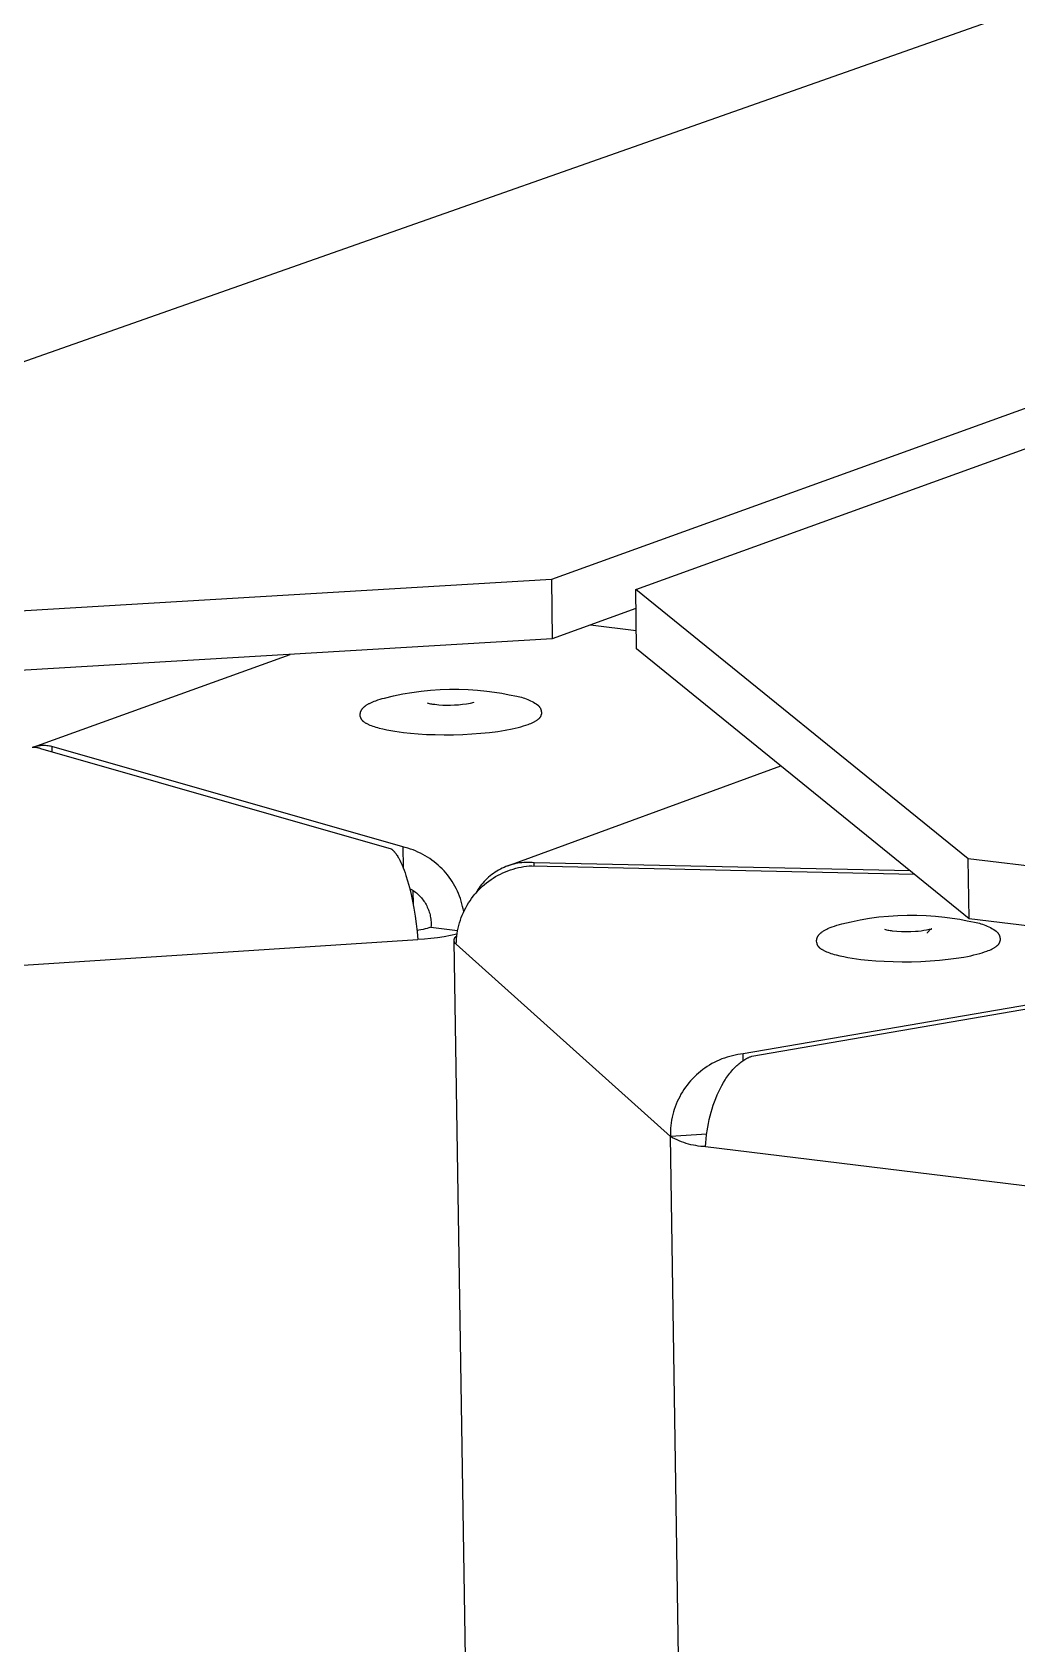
# Model space of a CAD drawing. Header units: millimetres. Extents: x 974 to 5700, y -47 to 3256.
# Drawn here: x 2269.3 to 2320.4, y 1245.8 to 1329.3 of the extents above; entities that cross this region are included whole.
import ezdxf

# ---------------------------------------------------------------- set-up
doc = ezdxf.new("R2010")
doc.units = ezdxf.units.MM
doc.header["$MEASUREMENT"] = 0
doc.layers.add('Domyslna', color=7, linetype='Continuous', true_color=0x000000)
doc.layers.add('Utwórz2D linie widoczne', color=7, linetype='Continuous', true_color=0x000000)

msp = doc.modelspace()

# ---------------------------------------------------------------- linework, layer by layer
at = {"layer": 'Domyslna'}
for p, q in [((2243.298, 1279.279), (2289.329, 1282.262)), ((2291.325, 1282.021), (2302.427, 1272.061)), ((2313.918, 520.809), (2302.427, 1272.061)), ((2304.251, 1271.533), (2606.339, 1234.642))]:
    msp.add_line(p, q, dxfattribs=at)
at = {"layer": 'Utwórz2D linie widoczne'}
for p, q in [((2263.483, 1310.313), (2414.081, 1363.367)), ((2466.237, 1362.235), (2296.254, 1300.926)), ((2300.624, 1300.408), (2470.401, 1361.786)), ((2296.254, 1300.926), (2230.125, 1296.98)), ((2296.254, 1300.926), (2296.302, 1297.854)), ((2317.864, 1286.457), (2300.624, 1300.408)), ((2300.672, 1297.335), (2300.624, 1300.408)), ((2300.64, 1299.424), (2296.302, 1297.854)), ((2296.302, 1297.854), (2230.187, 1293.896)), ((2298.28, 1298.57), (2300.657, 1298.288)), ((2269.393, 1292.243), (2282.708, 1297.04)), ((2317.909, 1283.338), (2300.672, 1297.335)), ((2286.657, 1294.405), (2286.684, 1294.423)), ((2286.684, 1294.423), (2286.711, 1294.44)), ((2286.711, 1294.44), (2286.739, 1294.457)), ((2286.739, 1294.457), (2286.769, 1294.474)), ((2286.769, 1294.474), (2286.799, 1294.49)), ((2286.799, 1294.49), (2286.83, 1294.506)), ((2286.83, 1294.506), (2286.862, 1294.522)), ((2286.862, 1294.522), (2286.928, 1294.553)), ((2286.928, 1294.553), (2286.999, 1294.584)), ((2286.999, 1294.584), (2287.073, 1294.613)), ((2287.073, 1294.613), (2287.15, 1294.642)), ((2287.15, 1294.642), (2287.262, 1294.681)), ((2287.262, 1294.681), (2287.374, 1294.716)), ((2287.374, 1294.716), (2287.487, 1294.75)), ((2287.487, 1294.75), (2287.601, 1294.78)), ((2287.601, 1294.78), (2288.074, 1294.895)), ((2288.074, 1294.895), (2288.551, 1294.993)), ((2288.551, 1294.993), (2289.03, 1295.075)), ((2289.03, 1295.075), (2289.513, 1295.141)), ((2289.513, 1295.141), (2289.997, 1295.191)), ((2289.813, 1294.533), (2289.869, 1294.517)), ((2289.869, 1294.517), (2289.925, 1294.502)), ((2289.925, 1294.502), (2289.982, 1294.489)), ((2289.982, 1294.489), (2290.039, 1294.478)), ((2289.997, 1295.191), (2290.483, 1295.224)), ((2290.039, 1294.478), (2290.096, 1294.468)), ((2290.096, 1294.468), (2290.154, 1294.461)), ((2290.154, 1294.461), (2290.212, 1294.455)), ((2290.212, 1294.455), (2290.416, 1294.434)), ((2290.416, 1294.434), (2290.622, 1294.42)), ((2290.483, 1295.224), (2290.969, 1295.24)), ((2290.622, 1294.42), (2290.827, 1294.413)), ((2290.969, 1295.24), (2291.456, 1295.24)), ((2291.033, 1294.413), (2291.238, 1294.421)), ((2291.238, 1294.421), (2291.443, 1294.435)), ((2291.443, 1294.435), (2291.648, 1294.457)), ((2291.456, 1295.24), (2291.943, 1295.224)), ((2291.648, 1294.457), (2291.851, 1294.486)), ((2291.851, 1294.486), (2292.054, 1294.522)), ((2291.943, 1295.224), (2292.428, 1295.191)), ((2292.054, 1294.522), (2292.255, 1294.565)), ((2292.428, 1295.191), (2292.913, 1295.142)), ((2292.913, 1295.142), (2293.301, 1295.09)), ((2293.301, 1295.09), (2293.689, 1295.027)), ((2293.689, 1295.027), (2294.074, 1294.955)), ((2294.074, 1294.955), (2294.457, 1294.871)), ((2294.457, 1294.871), (2294.541, 1294.857)), ((2294.541, 1294.857), (2294.623, 1294.839)), ((2294.623, 1294.839), (2294.705, 1294.819)), ((2294.705, 1294.819), (2294.787, 1294.797)), ((2294.787, 1294.797), (2294.867, 1294.771)), ((2294.867, 1294.771), (2294.947, 1294.743)), ((2294.947, 1294.743), (2295.026, 1294.712)), ((2295.026, 1294.712), (2295.103, 1294.679)), ((2295.103, 1294.679), (2295.18, 1294.643)), ((2295.18, 1294.643), (2295.255, 1294.604)), ((2295.255, 1294.604), (2295.329, 1294.563)), ((2295.329, 1294.563), (2295.401, 1294.52)), ((2295.401, 1294.52), (2295.472, 1294.474)), ((2295.472, 1294.474), (2295.541, 1294.426)), ((2295.541, 1294.426), (2295.555, 1294.415)), ((2295.555, 1294.415), (2295.568, 1294.403)), ((2286.348, 1293.944), (2286.349, 1293.953)), ((2286.348, 1293.936), (2286.348, 1293.944)), ((2286.348, 1293.927), (2286.348, 1293.936)), ((2286.35, 1293.825), (2286.348, 1293.927)), ((2286.349, 1293.962), (2286.35, 1293.971)), ((2286.349, 1293.953), (2286.349, 1293.962)), ((2286.35, 1293.971), (2286.351, 1293.979)), ((2286.35, 1293.825), (2286.35, 1293.821)), ((2286.35, 1293.821), (2286.35, 1293.817)), ((2286.35, 1293.817), (2286.351, 1293.813)), ((2286.351, 1293.979), (2286.352, 1293.988)), ((2286.351, 1293.813), (2286.351, 1293.809)), ((2286.351, 1293.809), (2286.351, 1293.804)), ((2286.351, 1293.804), (2286.352, 1293.8)), ((2286.352, 1293.988), (2286.353, 1293.996)), ((2286.352, 1293.8), (2286.352, 1293.796)), ((2286.352, 1293.796), (2286.353, 1293.792)), ((2286.353, 1293.996), (2286.354, 1294.005)), ((2286.353, 1293.792), (2286.354, 1293.788)), ((2286.354, 1294.005), (2286.356, 1294.013)), ((2286.354, 1293.788), (2286.355, 1293.784)), ((2286.355, 1293.784), (2286.355, 1293.78)), ((2286.355, 1293.78), (2286.356, 1293.776)), ((2286.356, 1294.013), (2286.358, 1294.021)), ((2286.356, 1293.776), (2286.358, 1293.771)), ((2286.358, 1294.021), (2286.36, 1294.03)), ((2286.358, 1293.771), (2286.359, 1293.767)), ((2286.359, 1293.767), (2286.36, 1293.763)), ((2286.36, 1294.03), (2286.362, 1294.038)), ((2286.36, 1293.763), (2286.361, 1293.759)), ((2286.361, 1293.759), (2286.364, 1293.751)), ((2286.362, 1294.038), (2286.364, 1294.046)), ((2286.364, 1294.046), (2286.366, 1294.054)), ((2286.364, 1293.751), (2286.367, 1293.743)), ((2286.366, 1294.054), (2286.369, 1294.062)), ((2286.367, 1293.743), (2286.371, 1293.734)), ((2286.369, 1294.062), (2286.372, 1294.07)), ((2286.371, 1293.734), (2286.374, 1293.726)), ((2286.372, 1294.07), (2286.374, 1294.078)), ((2286.374, 1294.078), (2286.377, 1294.086)), ((2286.374, 1293.726), (2286.378, 1293.718)), ((2286.377, 1294.086), (2286.381, 1294.094)), ((2286.378, 1293.718), (2286.383, 1293.71)), ((2286.381, 1294.094), (2286.384, 1294.102)), ((2286.383, 1293.71), (2286.388, 1293.701)), ((2286.384, 1294.102), (2286.387, 1294.11)), ((2286.387, 1294.11), (2286.395, 1294.125)), ((2286.388, 1293.701), (2286.393, 1293.693)), ((2286.393, 1293.693), (2286.398, 1293.685)), ((2286.395, 1294.125), (2286.402, 1294.141)), ((2286.398, 1293.685), (2286.404, 1293.677)), ((2286.402, 1294.141), (2286.411, 1294.156)), ((2286.404, 1293.677), (2286.41, 1293.669)), ((2286.41, 1293.669), (2286.416, 1293.661)), ((2286.411, 1294.156), (2286.42, 1294.17)), ((2286.416, 1293.661), (2286.423, 1293.652)), ((2286.42, 1294.17), (2286.429, 1294.185)), ((2286.423, 1293.652), (2286.43, 1293.644)), ((2286.429, 1294.185), (2286.439, 1294.199)), ((2286.43, 1293.644), (2286.437, 1293.636)), ((2286.437, 1293.636), (2286.445, 1293.628)), ((2286.439, 1294.199), (2286.449, 1294.214)), ((2286.445, 1293.628), (2286.453, 1293.62)), ((2286.449, 1294.214), (2286.46, 1294.228)), ((2286.453, 1293.62), (2286.461, 1293.612)), ((2286.46, 1294.228), (2286.471, 1294.241)), ((2286.461, 1293.612), (2286.469, 1293.604)), ((2286.469, 1293.604), (2286.478, 1293.596)), ((2286.471, 1294.241), (2286.483, 1294.255)), ((2286.478, 1293.596), (2286.487, 1293.588)), ((2286.483, 1294.255), (2286.495, 1294.268)), ((2286.487, 1293.588), (2286.497, 1293.58)), ((2286.495, 1294.268), (2286.507, 1294.281)), ((2286.497, 1293.58), (2286.517, 1293.564)), ((2286.507, 1294.281), (2286.52, 1294.294)), ((2286.52, 1294.294), (2286.533, 1294.306)), ((2286.533, 1294.306), (2286.546, 1294.319)), ((2286.546, 1294.319), (2286.56, 1294.331)), ((2286.56, 1294.331), (2286.573, 1294.342)), ((2286.573, 1294.342), (2286.588, 1294.354)), ((2286.588, 1294.354), (2286.602, 1294.365)), ((2286.602, 1294.365), (2286.617, 1294.376)), ((2286.617, 1294.376), (2286.632, 1294.387)), ((2286.632, 1294.387), (2286.657, 1294.405)), ((2290.827, 1294.413), (2291.033, 1294.413)), ((2295.422, 1293.579), (2295.45, 1293.595)), ((2295.45, 1293.595), (2295.477, 1293.612)), ((2295.477, 1293.612), (2295.503, 1293.628)), ((2295.503, 1293.628), (2295.528, 1293.645)), ((2295.528, 1293.645), (2295.551, 1293.662)), ((2295.551, 1293.662), (2295.573, 1293.679)), ((2295.568, 1294.403), (2295.58, 1294.391)), ((2295.573, 1293.679), (2295.594, 1293.697)), ((2295.58, 1294.391), (2295.593, 1294.379)), ((2295.593, 1294.379), (2295.605, 1294.366)), ((2295.594, 1293.697), (2295.604, 1293.706)), ((2295.604, 1293.706), (2295.614, 1293.714)), ((2295.605, 1294.366), (2295.616, 1294.353)), ((2295.614, 1293.714), (2295.623, 1293.723)), ((2295.616, 1294.353), (2295.627, 1294.34)), ((2295.623, 1293.723), (2295.632, 1293.732)), ((2295.627, 1294.34), (2295.637, 1294.326)), ((2295.632, 1293.732), (2295.64, 1293.741)), ((2295.637, 1294.326), (2295.647, 1294.312)), ((2295.64, 1293.741), (2295.649, 1293.75)), ((2295.647, 1294.312), (2295.657, 1294.297)), ((2295.649, 1293.75), (2295.657, 1293.758)), ((2295.657, 1294.297), (2295.666, 1294.282)), ((2295.657, 1293.758), (2295.664, 1293.767)), ((2295.664, 1293.767), (2295.671, 1293.776)), ((2295.666, 1294.282), (2295.675, 1294.267)), ((2295.671, 1293.776), (2295.678, 1293.785)), ((2295.675, 1294.267), (2295.683, 1294.252)), ((2295.678, 1293.785), (2295.685, 1293.794)), ((2295.683, 1294.252), (2295.69, 1294.236)), ((2295.685, 1293.794), (2295.691, 1293.803)), ((2295.69, 1294.236), (2295.697, 1294.22)), ((2295.691, 1293.803), (2295.697, 1293.812)), ((2295.697, 1294.22), (2295.704, 1294.204)), ((2295.697, 1293.812), (2295.702, 1293.821)), ((2295.702, 1293.821), (2295.707, 1293.83)), ((2295.704, 1294.204), (2295.709, 1294.188)), ((2295.707, 1293.83), (2295.712, 1293.84)), ((2295.709, 1294.188), (2295.715, 1294.171)), ((2295.712, 1293.84), (2295.716, 1293.849)), ((2295.715, 1294.171), (2295.72, 1294.154)), ((2295.716, 1293.849), (2295.718, 1293.853)), ((2295.718, 1293.853), (2295.72, 1293.858)), ((2295.72, 1294.154), (2295.724, 1294.138)), ((2295.72, 1293.858), (2295.722, 1293.862)), ((2295.722, 1293.862), (2295.723, 1293.867)), ((2295.723, 1293.867), (2295.725, 1293.872)), ((2295.724, 1294.138), (2295.727, 1294.121)), ((2295.725, 1293.872), (2295.727, 1293.876)), ((2295.727, 1294.121), (2295.731, 1294.103)), ((2295.727, 1293.876), (2295.728, 1293.881)), ((2295.728, 1293.881), (2295.729, 1293.885)), ((2295.729, 1293.885), (2295.731, 1293.89)), ((2295.731, 1294.103), (2295.733, 1294.086)), ((2295.731, 1293.89), (2295.732, 1293.895)), ((2295.732, 1293.895), (2295.733, 1293.899)), ((2295.733, 1294.086), (2295.735, 1294.069)), ((2295.733, 1293.899), (2295.734, 1293.904)), ((2295.734, 1293.904), (2295.735, 1293.908)), ((2295.735, 1294.069), (2295.736, 1294.052)), ((2295.735, 1293.913), (2295.736, 1293.918)), ((2295.735, 1293.908), (2295.735, 1293.913)), ((2295.736, 1294.052), (2295.738, 1293.95)), ((2295.736, 1293.918), (2295.737, 1293.922)), ((2295.737, 1293.931), (2295.738, 1293.936)), ((2295.737, 1293.927), (2295.737, 1293.931)), ((2295.737, 1293.922), (2295.737, 1293.927)), ((2295.738, 1293.945), (2295.738, 1293.95)), ((2295.738, 1293.941), (2295.738, 1293.945)), ((2295.738, 1293.936), (2295.738, 1293.941)), ((2286.517, 1293.564), (2286.538, 1293.548)), ((2286.538, 1293.548), (2286.56, 1293.533)), ((2286.56, 1293.533), (2286.584, 1293.517)), ((2286.584, 1293.517), (2286.609, 1293.501)), ((2286.609, 1293.501), (2286.635, 1293.486)), ((2286.635, 1293.486), (2286.662, 1293.471)), ((2286.662, 1293.471), (2286.69, 1293.456)), ((2286.69, 1293.456), (2286.72, 1293.441)), ((2286.72, 1293.441), (2286.75, 1293.426)), ((2286.75, 1293.426), (2286.782, 1293.411)), ((2286.782, 1293.411), (2286.849, 1293.382)), ((2286.849, 1293.382), (2286.92, 1293.354)), ((2286.92, 1293.354), (2286.995, 1293.326)), ((2286.995, 1293.326), (2287.074, 1293.299)), ((2287.074, 1293.299), (2287.156, 1293.273)), ((2287.156, 1293.273), (2287.242, 1293.248)), ((2287.242, 1293.248), (2287.332, 1293.223)), ((2287.332, 1293.223), (2287.52, 1293.177)), ((2287.52, 1293.177), (2287.718, 1293.134)), ((2287.718, 1293.134), (2287.926, 1293.094)), ((2287.926, 1293.094), (2288.141, 1293.058)), ((2288.141, 1293.058), (2288.361, 1293.026)), ((2288.361, 1293.026), (2288.586, 1292.997)), ((2288.586, 1292.997), (2288.956, 1292.958)), ((2288.956, 1292.958), (2289.356, 1292.925)), ((2289.356, 1292.925), (2289.783, 1292.9)), ((2289.783, 1292.9), (2290.233, 1292.884)), ((2290.233, 1292.884), (2290.7, 1292.877)), ((2290.7, 1292.877), (2291.178, 1292.881)), ((2291.178, 1292.881), (2291.66, 1292.895)), ((2291.66, 1292.895), (2292.138, 1292.92)), ((2292.138, 1292.92), (2292.604, 1292.955)), ((2292.604, 1292.955), (2293.051, 1293.001)), ((2293.051, 1293.001), (2293.472, 1293.055)), ((2293.472, 1293.055), (2293.862, 1293.116)), ((2293.862, 1293.116), (2294.217, 1293.184)), ((2294.217, 1293.184), (2294.38, 1293.22)), ((2294.38, 1293.22), (2294.533, 1293.257)), ((2294.533, 1293.257), (2294.677, 1293.294)), ((2294.677, 1293.294), (2294.81, 1293.333)), ((2294.81, 1293.333), (2294.933, 1293.372)), ((2294.933, 1293.372), (2295.047, 1293.411)), ((2295.047, 1293.411), (2295.123, 1293.44)), ((2295.123, 1293.44), (2295.196, 1293.469)), ((2295.196, 1293.469), (2295.266, 1293.499)), ((2295.266, 1293.499), (2295.331, 1293.531)), ((2295.331, 1293.531), (2295.363, 1293.546)), ((2295.363, 1293.546), (2295.393, 1293.562)), ((2295.393, 1293.562), (2295.422, 1293.579)), ((2269.344, 1292.24), (2269.378, 1292.242)), ((2269.378, 1292.242), (2269.411, 1292.242)), ((2269.458, 1292.257), (2269.395, 1292.24)), ((2269.411, 1292.242), (2269.445, 1292.241)), ((2269.445, 1292.241), (2269.478, 1292.239)), ((2269.521, 1292.272), (2269.458, 1292.257)), ((2269.478, 1292.239), (2269.511, 1292.235)), ((2269.511, 1292.235), (2269.544, 1292.231)), ((2269.585, 1292.285), (2269.521, 1292.272)), ((2269.544, 1292.231), (2269.577, 1292.226)), ((2269.577, 1292.226), (2269.61, 1292.219)), ((2269.65, 1292.295), (2269.585, 1292.285)), ((2269.61, 1292.219), (2269.643, 1292.211)), ((2269.643, 1292.211), (2269.675, 1292.202)), ((2269.714, 1292.304), (2269.65, 1292.295)), ((2269.675, 1292.202), (2269.707, 1292.193)), ((2269.707, 1292.193), (2269.738, 1292.182)), ((2269.78, 1292.31), (2269.714, 1292.304)), ((2269.738, 1292.182), (2269.769, 1292.169)), ((2269.769, 1292.169), (2287.951, 1286.966)), ((2269.845, 1292.314), (2269.78, 1292.31)), ((2269.91, 1292.316), (2269.845, 1292.314)), ((2269.975, 1292.316), (2269.91, 1292.316)), ((2270.041, 1292.314), (2269.975, 1292.316)), ((2270.106, 1292.309), (2270.041, 1292.314)), ((2270.171, 1292.303), (2270.106, 1292.309)), ((2270.235, 1292.294), (2270.171, 1292.303)), ((2270.3, 1292.283), (2270.235, 1292.294)), ((2270.364, 1292.269), (2270.3, 1292.283)), ((2270.364, 1292.269), (2270.369, 1291.998)), ((2288.547, 1287.067), (2270.364, 1292.269)), ((2294.006, 1286.088), (2308.144, 1291.267)), ((2287.951, 1286.966), (2287.967, 1286.954)), ((2287.967, 1286.954), (2287.982, 1286.942)), ((2287.982, 1286.942), (2287.997, 1286.93)), ((2287.997, 1286.93), (2288.012, 1286.918)), ((2288.012, 1286.918), (2288.027, 1286.905)), ((2288.027, 1286.905), (2288.041, 1286.892)), ((2288.547, 1287.067), (2288.564, 1286.008)), ((2288.683, 1287.034), (2288.547, 1287.067)), ((2288.818, 1286.997), (2288.683, 1287.034)), ((2288.951, 1286.955), (2288.818, 1286.997)), ((2289.083, 1286.908), (2288.951, 1286.955)), ((2289.213, 1286.857), (2289.083, 1286.908)), ((2288.041, 1286.892), (2288.055, 1286.878)), ((2288.055, 1286.878), (2288.069, 1286.865)), ((2288.069, 1286.865), (2288.082, 1286.851)), ((2288.082, 1286.851), (2288.095, 1286.837)), ((2288.095, 1286.837), (2288.121, 1286.808)), ((2288.121, 1286.808), (2288.146, 1286.778)), ((2288.146, 1286.778), (2288.17, 1286.747)), ((2288.17, 1286.747), (2288.203, 1286.704)), ((2288.203, 1286.704), (2288.234, 1286.66)), ((2288.234, 1286.66), (2288.263, 1286.614)), ((2288.263, 1286.614), (2288.292, 1286.569)), ((2288.292, 1286.569), (2288.319, 1286.522)), ((2288.319, 1286.522), (2288.345, 1286.475)), ((2288.345, 1286.475), (2288.396, 1286.379)), ((2288.396, 1286.379), (2288.459, 1286.251)), ((2288.459, 1286.251), (2288.517, 1286.121)), ((2288.517, 1286.121), (2288.572, 1285.99)), ((2289.341, 1286.802), (2289.213, 1286.857)), ((2289.468, 1286.742), (2289.341, 1286.802)), ((2289.592, 1286.679), (2289.468, 1286.742)), ((2289.714, 1286.61), (2289.592, 1286.679)), ((2289.834, 1286.538), (2289.714, 1286.61)), ((2289.951, 1286.462), (2289.834, 1286.538)), ((2290.066, 1286.382), (2289.951, 1286.462)), ((2290.177, 1286.298), (2290.066, 1286.382)), ((2290.286, 1286.21), (2290.177, 1286.298)), ((2290.392, 1286.119), (2290.286, 1286.21)), ((2290.495, 1286.024), (2290.392, 1286.119)), ((2293.999, 1286.084), (2293.899, 1286.047)), ((2294.099, 1286.118), (2293.999, 1286.084)), ((2294.201, 1286.149), (2294.099, 1286.118)), ((2294.304, 1286.176), (2294.201, 1286.149)), ((2294.407, 1286.199), (2294.304, 1286.176)), ((2294.512, 1286.219), (2294.407, 1286.199)), ((2294.617, 1286.235), (2294.512, 1286.219)), ((2294.722, 1286.248), (2294.617, 1286.235)), ((2294.828, 1286.257), (2294.722, 1286.248)), ((2294.822, 1286.044), (2294.962, 1286.064)), ((2294.934, 1286.262), (2294.828, 1286.257)), ((2295.04, 1286.264), (2294.934, 1286.262)), ((2294.962, 1286.064), (2295.102, 1286.078)), ((2295.146, 1286.262), (2295.04, 1286.264)), ((2295.102, 1286.078), (2295.243, 1286.088)), ((2295.252, 1286.256), (2295.146, 1286.262)), ((2295.243, 1286.088), (2315.055, 1285.655)), ((2295.358, 1286.247), (2295.252, 1286.256)), ((2295.36, 1286.086), (2295.358, 1286.247)), ((2314.85, 1285.822), (2295.358, 1286.247)), ((2317.909, 1283.338), (2317.864, 1286.457)), ((2595.207, 1253.191), (2317.864, 1286.457)), ((2288.572, 1285.99), (2288.623, 1285.857)), ((2288.623, 1285.857), (2288.671, 1285.722)), ((2288.671, 1285.722), (2288.716, 1285.587)), ((2288.716, 1285.587), (2288.8, 1285.314)), ((2288.8, 1285.314), (2288.897, 1284.961)), ((2290.594, 1285.925), (2290.495, 1286.024)), ((2290.69, 1285.824), (2290.594, 1285.925)), ((2290.782, 1285.719), (2290.69, 1285.824)), ((2290.871, 1285.611), (2290.782, 1285.719)), ((2290.956, 1285.5), (2290.871, 1285.611)), ((2291.037, 1285.386), (2290.956, 1285.5)), ((2291.114, 1285.269), (2291.037, 1285.386)), ((2291.188, 1285.15), (2291.114, 1285.269)), ((2292.771, 1285.272), (2292.7, 1285.192)), ((2292.844, 1285.348), (2292.771, 1285.272)), ((2292.92, 1285.423), (2292.844, 1285.348)), ((2292.9, 1285.206), (2293.013, 1285.292)), ((2292.999, 1285.494), (2292.92, 1285.423)), ((2293.08, 1285.563), (2292.999, 1285.494)), ((2293.013, 1285.292), (2293.128, 1285.373)), ((2293.163, 1285.629), (2293.08, 1285.563)), ((2293.128, 1285.373), (2293.246, 1285.451)), ((2293.248, 1285.692), (2293.163, 1285.629)), ((2293.246, 1285.451), (2293.367, 1285.525)), ((2293.336, 1285.752), (2293.248, 1285.692)), ((2293.425, 1285.809), (2293.336, 1285.752)), ((2293.367, 1285.525), (2293.49, 1285.594)), ((2293.517, 1285.863), (2293.425, 1285.809)), ((2293.49, 1285.594), (2293.615, 1285.659)), ((2293.61, 1285.914), (2293.517, 1285.863)), ((2293.705, 1285.962), (2293.61, 1285.914)), ((2293.615, 1285.659), (2293.742, 1285.72)), ((2293.801, 1286.006), (2293.705, 1285.962)), ((2293.742, 1285.72), (2293.872, 1285.777)), ((2293.899, 1286.047), (2293.801, 1286.006)), ((2293.872, 1285.777), (2294.003, 1285.829)), ((2294.003, 1285.829), (2294.136, 1285.876)), ((2294.136, 1285.876), (2294.271, 1285.919)), ((2294.271, 1285.919), (2294.407, 1285.957)), ((2294.407, 1285.957), (2294.544, 1285.991)), ((2294.544, 1285.991), (2294.682, 1286.02)), ((2294.682, 1286.02), (2294.822, 1286.044)), ((2288.897, 1284.961), (2288.982, 1284.605)), ((2288.908, 1284.917), (2288.97, 1284.882)), ((2288.97, 1284.882), (2289.032, 1284.845)), ((2288.982, 1284.605), (2289.058, 1284.247)), ((2289.032, 1284.845), (2289.092, 1284.807)), ((2289.08, 1284.826), (2289.093, 1284.065)), ((2289.092, 1284.807), (2289.15, 1284.766)), ((2289.15, 1284.766), (2289.208, 1284.723)), ((2289.208, 1284.723), (2289.263, 1284.678)), ((2289.263, 1284.678), (2289.318, 1284.631)), ((2289.318, 1284.631), (2289.37, 1284.583)), ((2289.37, 1284.583), (2289.421, 1284.532)), ((2289.421, 1284.532), (2289.47, 1284.48)), ((2289.47, 1284.48), (2289.518, 1284.427)), ((2289.518, 1284.427), (2289.563, 1284.371)), ((2291.257, 1285.029), (2291.188, 1285.15)), ((2291.322, 1284.905), (2291.257, 1285.029)), ((2291.383, 1284.779), (2291.322, 1284.905)), ((2291.439, 1284.651), (2291.383, 1284.779)), ((2291.491, 1284.522), (2291.439, 1284.651)), ((2291.539, 1284.39), (2291.491, 1284.522)), ((2292.037, 1284.279), (2292.118, 1284.395)), ((2292.118, 1284.395), (2292.204, 1284.508)), ((2292.204, 1284.508), (2292.293, 1284.617)), ((2292.293, 1284.617), (2292.385, 1284.724)), ((2292.39, 1284.762), (2292.338, 1284.67)), ((2292.385, 1284.724), (2292.482, 1284.827)), ((2292.446, 1284.852), (2292.39, 1284.762)), ((2292.505, 1284.941), (2292.446, 1284.852)), ((2292.482, 1284.827), (2292.581, 1284.927)), ((2292.568, 1285.027), (2292.505, 1284.941)), ((2292.633, 1285.111), (2292.568, 1285.027)), ((2292.581, 1284.927), (2292.684, 1285.024)), ((2292.7, 1285.192), (2292.633, 1285.111)), ((2292.684, 1285.024), (2292.791, 1285.117)), ((2292.791, 1285.117), (2292.9, 1285.206)), ((2289.058, 1284.247), (2289.124, 1283.887)), ((2289.124, 1283.887), (2289.19, 1283.483)), ((2289.563, 1284.371), (2289.607, 1284.315)), ((2289.607, 1284.315), (2289.648, 1284.256)), ((2289.648, 1284.256), (2289.688, 1284.197)), ((2289.688, 1284.197), (2289.725, 1284.136)), ((2289.725, 1284.136), (2289.761, 1284.074)), ((2289.761, 1284.074), (2289.794, 1284.01)), ((2289.794, 1284.01), (2289.825, 1283.946)), ((2289.825, 1283.946), (2289.854, 1283.881)), ((2289.854, 1283.881), (2289.881, 1283.814)), ((2289.881, 1283.814), (2289.905, 1283.747)), ((2289.905, 1283.747), (2289.927, 1283.679)), ((2289.927, 1283.679), (2289.947, 1283.61)), ((2289.947, 1283.61), (2289.965, 1283.541)), ((2291.582, 1284.257), (2291.539, 1284.39)), ((2291.621, 1284.123), (2291.582, 1284.257)), ((2291.655, 1283.987), (2291.621, 1284.123)), ((2291.636, 1283.534), (2291.692, 1283.664)), ((2291.684, 1283.851), (2291.655, 1283.987)), ((2291.709, 1283.713), (2291.684, 1283.851)), ((2291.692, 1283.664), (2291.753, 1283.792)), ((2291.753, 1283.792), (2291.818, 1283.917)), ((2291.818, 1283.917), (2291.887, 1284.04)), ((2291.887, 1284.04), (2291.96, 1284.161)), ((2291.96, 1284.161), (2292.037, 1284.279)), ((2289.19, 1283.483), (2289.245, 1283.077)), ((2289.245, 1283.077), (2289.292, 1282.67)), ((2289.39, 1282.756), (2289.284, 1282.743)), ((2289.496, 1282.773), (2289.39, 1282.756)), ((2289.601, 1282.792), (2289.496, 1282.773)), ((2289.705, 1282.815), (2289.601, 1282.792)), ((2289.809, 1282.84), (2289.705, 1282.815)), ((2289.911, 1282.869), (2289.809, 1282.84)), ((2290.013, 1282.901), (2289.911, 1282.869)), ((2289.965, 1283.541), (2289.98, 1283.471)), ((2289.98, 1283.471), (2289.992, 1283.4)), ((2289.992, 1283.4), (2290.003, 1283.33)), ((2290.003, 1283.33), (2290.01, 1283.258)), ((2290.01, 1283.258), (2290.016, 1283.187)), ((2290.018, 1282.973), (2290.013, 1282.901)), ((2290.013, 1282.901), (2291.391, 1282.735)), ((2290.016, 1283.187), (2290.019, 1283.116)), ((2290.019, 1283.044), (2290.018, 1282.973)), ((2290.019, 1283.116), (2290.019, 1283.044)), ((2291.395, 1282.723), (2291.424, 1282.861)), ((2291.424, 1282.861), (2291.457, 1282.999)), ((2291.457, 1282.999), (2291.495, 1283.135)), ((2291.495, 1283.135), (2291.538, 1283.269)), ((2291.538, 1283.269), (2291.585, 1283.403)), ((2291.585, 1283.403), (2291.636, 1283.534)), ((2310.355, 1282.71), (2310.389, 1282.731)), ((2310.389, 1282.731), (2310.424, 1282.752)), ((2310.424, 1282.752), (2310.461, 1282.772)), ((2310.461, 1282.772), (2310.499, 1282.792)), ((2310.499, 1282.792), (2310.539, 1282.812)), ((2310.539, 1282.812), (2310.579, 1282.831)), ((2310.579, 1282.831), (2310.621, 1282.85)), ((2310.621, 1282.85), (2310.709, 1282.887)), ((2310.709, 1282.887), (2310.803, 1282.923)), ((2310.803, 1282.923), (2310.929, 1282.966)), ((2310.929, 1282.966), (2311.055, 1283.007)), ((2311.055, 1283.007), (2311.183, 1283.044)), ((2311.183, 1283.044), (2311.312, 1283.079)), ((2311.312, 1283.079), (2311.788, 1283.192)), ((2311.788, 1283.192), (2312.268, 1283.289)), ((2312.268, 1283.289), (2312.751, 1283.371)), ((2312.751, 1283.371), (2313.236, 1283.435)), ((2313.236, 1283.435), (2313.723, 1283.484)), ((2313.519, 1282.804), (2313.576, 1282.786)), ((2313.576, 1282.786), (2313.634, 1282.771)), ((2313.634, 1282.771), (2313.692, 1282.758)), ((2313.692, 1282.758), (2313.751, 1282.746)), ((2313.723, 1283.484), (2314.211, 1283.516)), ((2313.751, 1282.746), (2313.809, 1282.736)), ((2313.809, 1282.736), (2313.868, 1282.728)), ((2313.868, 1282.728), (2313.928, 1282.722)), ((2314.211, 1283.516), (2314.7, 1283.532)), ((2314.7, 1283.532), (2315.19, 1283.531)), ((2315.19, 1283.531), (2315.679, 1283.513)), ((2315.273, 1282.708), (2315.415, 1282.724)), ((2315.415, 1282.724), (2315.556, 1282.744)), ((2315.556, 1282.744), (2315.696, 1282.768)), ((2315.679, 1283.513), (2316.167, 1283.479)), ((2315.696, 1282.768), (2315.835, 1282.796)), ((2315.844, 1282.737), (2315.828, 1282.722)), ((2315.835, 1282.796), (2315.974, 1282.829)), ((2315.861, 1282.752), (2315.844, 1282.737)), ((2315.879, 1282.767), (2315.861, 1282.752)), ((2315.897, 1282.78), (2315.879, 1282.767)), ((2315.916, 1282.793), (2315.897, 1282.78)), ((2315.934, 1282.806), (2315.916, 1282.793)), ((2315.954, 1282.818), (2315.934, 1282.806)), ((2315.974, 1282.829), (2315.954, 1282.818)), ((2316.167, 1283.479), (2316.654, 1283.429)), ((2316.654, 1283.429), (2317.038, 1283.378)), ((2317.038, 1283.378), (2317.421, 1283.316)), ((2317.421, 1283.316), (2317.801, 1283.244)), ((2317.801, 1283.244), (2318.18, 1283.162)), ((2595.195, 1249.966), (2317.909, 1283.338)), ((2318.18, 1283.162), (2318.267, 1283.147)), ((2318.267, 1283.147), (2318.353, 1283.129)), ((2318.353, 1283.129), (2318.438, 1283.109)), ((2318.438, 1283.109), (2318.522, 1283.085)), ((2318.522, 1283.085), (2318.606, 1283.059)), ((2318.606, 1283.059), (2318.689, 1283.03)), ((2318.689, 1283.03), (2318.771, 1282.998)), ((2318.771, 1282.998), (2318.851, 1282.963)), ((2318.851, 1282.963), (2318.931, 1282.926)), ((2318.931, 1282.926), (2319.009, 1282.886)), ((2319.009, 1282.886), (2319.086, 1282.844)), ((2319.086, 1282.844), (2319.161, 1282.799)), ((2319.161, 1282.799), (2319.235, 1282.752)), ((2319.235, 1282.752), (2319.307, 1282.702)), ((2289.292, 1282.67), (2289.329, 1282.262)), ((2289.671, 1282.286), (2289.329, 1282.262)), ((2290.012, 1282.319), (2289.671, 1282.286)), ((2290.351, 1282.362), (2290.012, 1282.319)), ((2290.69, 1282.415), (2290.351, 1282.362)), ((2291.026, 1282.477), (2290.69, 1282.415)), ((2291.361, 1282.55), (2291.026, 1282.477)), ((2291.215, 1282.24), (2291.216, 1282.249)), ((2291.215, 1282.232), (2291.215, 1282.24)), ((2291.215, 1282.223), (2291.215, 1282.232)), ((2291.215, 1282.215), (2291.215, 1282.223)), ((2291.216, 1282.206), (2291.215, 1282.215)), ((2303.13, 538.296), (2291.215, 1282.187)), ((2291.216, 1282.249), (2291.217, 1282.257)), ((2291.217, 1282.198), (2291.216, 1282.206)), ((2291.217, 1282.257), (2291.218, 1282.266)), ((2291.218, 1282.189), (2291.217, 1282.198)), ((2291.218, 1282.266), (2291.219, 1282.274)), ((2291.219, 1282.181), (2291.218, 1282.189)), ((2291.219, 1282.274), (2291.221, 1282.283)), ((2291.221, 1282.173), (2291.219, 1282.181)), ((2291.221, 1282.283), (2291.223, 1282.291)), ((2291.223, 1282.164), (2291.221, 1282.173)), ((2291.223, 1282.291), (2291.226, 1282.299)), ((2291.225, 1282.156), (2291.223, 1282.164)), ((2291.228, 1282.148), (2291.225, 1282.156)), ((2291.226, 1282.299), (2291.228, 1282.307)), ((2291.228, 1282.307), (2291.231, 1282.315)), ((2291.231, 1282.14), (2291.228, 1282.148)), ((2291.231, 1282.315), (2291.234, 1282.323)), ((2291.234, 1282.132), (2291.231, 1282.14)), ((2291.234, 1282.323), (2291.238, 1282.331)), ((2291.237, 1282.124), (2291.234, 1282.132)), ((2291.241, 1282.116), (2291.237, 1282.124)), ((2291.238, 1282.331), (2291.242, 1282.339)), ((2291.245, 1282.109), (2291.241, 1282.116)), ((2291.242, 1282.339), (2291.246, 1282.346)), ((2291.249, 1282.101), (2291.245, 1282.109)), ((2291.246, 1282.346), (2291.25, 1282.354)), ((2291.253, 1282.094), (2291.249, 1282.101)), ((2291.25, 1282.354), (2291.254, 1282.361)), ((2291.258, 1282.087), (2291.253, 1282.094)), ((2291.254, 1282.361), (2291.259, 1282.368)), ((2291.263, 1282.08), (2291.258, 1282.087)), ((2291.259, 1282.368), (2291.264, 1282.375)), ((2291.268, 1282.073), (2291.263, 1282.08)), ((2291.264, 1282.375), (2291.269, 1282.382)), ((2291.274, 1282.066), (2291.268, 1282.073)), ((2291.269, 1282.382), (2291.275, 1282.388)), ((2291.279, 1282.06), (2291.274, 1282.066)), ((2291.275, 1282.388), (2291.28, 1282.395)), ((2291.285, 1282.054), (2291.279, 1282.06)), ((2291.28, 1282.395), (2291.286, 1282.401)), ((2291.291, 1282.048), (2291.285, 1282.054)), ((2291.286, 1282.401), (2291.292, 1282.407)), ((2291.298, 1282.042), (2291.291, 1282.048)), ((2291.292, 1282.407), (2291.299, 1282.413)), ((2291.304, 1282.036), (2291.298, 1282.042)), ((2291.299, 1282.413), (2291.305, 1282.418)), ((2291.311, 1282.031), (2291.304, 1282.036)), ((2291.305, 1282.418), (2291.312, 1282.424)), ((2291.318, 1282.026), (2291.311, 1282.031)), ((2291.312, 1282.424), (2291.319, 1282.429)), ((2291.325, 1282.021), (2291.318, 1282.026)), ((2291.319, 1282.429), (2291.326, 1282.434)), ((2291.325, 1282.021), (2291.329, 1282.162)), ((2291.326, 1282.434), (2291.333, 1282.438)), ((2291.329, 1282.162), (2291.339, 1282.303)), ((2291.333, 1282.438), (2291.34, 1282.443)), ((2291.339, 1282.303), (2291.353, 1282.444)), ((2291.34, 1282.443), (2291.348, 1282.447)), ((2291.353, 1282.444), (2291.372, 1282.584)), ((2291.372, 1282.584), (2291.395, 1282.723)), ((2310.005, 1282.212), (2310.006, 1282.227)), ((2310.005, 1282.197), (2310.005, 1282.212)), ((2310.007, 1282.094), (2310.005, 1282.197)), ((2310.006, 1282.227), (2310.007, 1282.241)), ((2310.007, 1282.241), (2310.008, 1282.256)), ((2310.007, 1282.094), (2310.007, 1282.09)), ((2310.007, 1282.09), (2310.007, 1282.086)), ((2310.007, 1282.086), (2310.007, 1282.082)), ((2310.007, 1282.082), (2310.008, 1282.077)), ((2310.008, 1282.256), (2310.01, 1282.27)), ((2310.008, 1282.077), (2310.008, 1282.073)), ((2310.008, 1282.073), (2310.009, 1282.069)), ((2310.009, 1282.069), (2310.009, 1282.065)), ((2310.009, 1282.065), (2310.01, 1282.06)), ((2310.01, 1282.27), (2310.013, 1282.284)), ((2310.01, 1282.06), (2310.011, 1282.056)), ((2310.011, 1282.056), (2310.011, 1282.052)), ((2310.011, 1282.052), (2310.012, 1282.048)), ((2310.012, 1282.048), (2310.013, 1282.043)), ((2310.013, 1282.284), (2310.016, 1282.298)), ((2310.013, 1282.043), (2310.014, 1282.039)), ((2310.014, 1282.039), (2310.016, 1282.035)), ((2310.016, 1282.298), (2310.019, 1282.312)), ((2310.016, 1282.035), (2310.017, 1282.031)), ((2310.017, 1282.031), (2310.018, 1282.026)), ((2310.018, 1282.026), (2310.021, 1282.018)), ((2310.019, 1282.312), (2310.023, 1282.326)), ((2310.021, 1282.018), (2310.024, 1282.009)), ((2310.023, 1282.326), (2310.027, 1282.339)), ((2310.024, 1282.009), (2310.028, 1282.001)), ((2310.027, 1282.339), (2310.032, 1282.352)), ((2310.028, 1282.001), (2310.032, 1281.992)), ((2310.032, 1282.352), (2310.037, 1282.366)), ((2310.032, 1281.992), (2310.036, 1281.984)), ((2310.036, 1281.984), (2310.04, 1281.975)), ((2310.037, 1282.366), (2310.042, 1282.379)), ((2310.04, 1281.975), (2310.045, 1281.967)), ((2310.042, 1282.379), (2310.048, 1282.392)), ((2310.045, 1281.967), (2310.05, 1281.958)), ((2310.048, 1282.392), (2310.054, 1282.404)), ((2310.05, 1281.958), (2310.056, 1281.95)), ((2310.054, 1282.404), (2310.06, 1282.417)), ((2310.056, 1281.95), (2310.062, 1281.942)), ((2310.06, 1282.417), (2310.067, 1282.43)), ((2310.062, 1281.942), (2310.068, 1281.933)), ((2310.067, 1282.43), (2310.074, 1282.442)), ((2310.068, 1281.933), (2310.074, 1281.925)), ((2310.074, 1282.442), (2310.082, 1282.454)), ((2310.074, 1281.925), (2310.081, 1281.916)), ((2310.081, 1281.916), (2310.088, 1281.908)), ((2310.082, 1282.454), (2310.09, 1282.466)), ((2310.088, 1281.908), (2310.096, 1281.899)), ((2310.09, 1282.466), (2310.098, 1282.478)), ((2310.096, 1281.899), (2310.103, 1281.891)), ((2310.098, 1282.478), (2310.106, 1282.489)), ((2310.103, 1281.891), (2310.111, 1281.883)), ((2310.106, 1282.489), (2310.115, 1282.501)), ((2310.115, 1282.501), (2310.124, 1282.512)), ((2310.124, 1282.512), (2310.133, 1282.523)), ((2310.133, 1282.523), (2310.143, 1282.534)), ((2310.143, 1282.534), (2310.153, 1282.545)), ((2310.153, 1282.545), (2310.163, 1282.556)), ((2310.163, 1282.556), (2310.173, 1282.566)), ((2310.173, 1282.566), (2310.183, 1282.577)), ((2310.183, 1282.577), (2310.194, 1282.587)), ((2310.194, 1282.587), (2310.205, 1282.597)), ((2310.205, 1282.597), (2310.218, 1282.609)), ((2310.218, 1282.609), (2310.232, 1282.621)), ((2310.232, 1282.621), (2310.261, 1282.644)), ((2310.261, 1282.644), (2310.291, 1282.666)), ((2310.291, 1282.666), (2310.322, 1282.688)), ((2310.322, 1282.688), (2310.355, 1282.71)), ((2313.928, 1282.722), (2314.168, 1282.701)), ((2314.168, 1282.701), (2314.409, 1282.687)), ((2314.409, 1282.687), (2314.65, 1282.682)), ((2314.65, 1282.682), (2314.891, 1282.685)), ((2314.891, 1282.685), (2315.132, 1282.697)), ((2315.132, 1282.697), (2315.273, 1282.708)), ((2315.74, 1282.618), (2315.727, 1282.599)), ((2315.753, 1282.637), (2315.74, 1282.618)), ((2315.767, 1282.655), (2315.753, 1282.637)), ((2315.781, 1282.672), (2315.767, 1282.655)), ((2315.796, 1282.689), (2315.781, 1282.672)), ((2315.812, 1282.706), (2315.796, 1282.689)), ((2315.828, 1282.722), (2315.812, 1282.706)), ((2319.28, 1281.884), (2319.305, 1281.901)), ((2319.305, 1281.901), (2319.328, 1281.918)), ((2319.307, 1282.702), (2319.321, 1282.69)), ((2319.321, 1282.69), (2319.335, 1282.679)), ((2319.328, 1281.918), (2319.35, 1281.936)), ((2319.335, 1282.679), (2319.348, 1282.666)), ((2319.348, 1282.666), (2319.361, 1282.654)), ((2319.35, 1281.936), (2319.37, 1281.953)), ((2319.361, 1282.654), (2319.374, 1282.64)), ((2319.37, 1281.953), (2319.38, 1281.962)), ((2319.374, 1282.64), (2319.386, 1282.627)), ((2319.38, 1281.962), (2319.39, 1281.971)), ((2319.386, 1282.627), (2319.397, 1282.613)), ((2319.39, 1281.971), (2319.399, 1281.98)), ((2319.397, 1282.613), (2319.408, 1282.598)), ((2319.399, 1281.98), (2319.408, 1281.989)), ((2319.408, 1282.598), (2319.419, 1282.584)), ((2319.408, 1281.989), (2319.416, 1281.998)), ((2319.416, 1281.998), (2319.425, 1282.007)), ((2319.419, 1282.584), (2319.429, 1282.569)), ((2319.425, 1282.007), (2319.432, 1282.016)), ((2319.429, 1282.569), (2319.438, 1282.553)), ((2319.432, 1282.016), (2319.44, 1282.025)), ((2319.438, 1282.553), (2319.447, 1282.538)), ((2319.44, 1282.025), (2319.447, 1282.034)), ((2319.447, 1282.538), (2319.456, 1282.522)), ((2319.447, 1282.034), (2319.454, 1282.043)), ((2319.454, 1282.043), (2319.46, 1282.052)), ((2319.456, 1282.522), (2319.463, 1282.505)), ((2319.46, 1282.052), (2319.466, 1282.061)), ((2319.463, 1282.505), (2319.471, 1282.489)), ((2319.466, 1282.061), (2319.472, 1282.071)), ((2319.471, 1282.489), (2319.477, 1282.472)), ((2319.472, 1282.071), (2319.477, 1282.08)), ((2319.477, 1282.472), (2319.484, 1282.455)), ((2319.477, 1282.08), (2319.482, 1282.089)), ((2319.482, 1282.089), (2319.487, 1282.098)), ((2319.484, 1282.455), (2319.489, 1282.438)), ((2319.487, 1282.098), (2319.491, 1282.108)), ((2319.489, 1282.438), (2319.494, 1282.42)), ((2319.491, 1282.108), (2319.495, 1282.117)), ((2319.494, 1282.42), (2319.499, 1282.403)), ((2319.495, 1282.117), (2319.497, 1282.121)), ((2319.497, 1282.121), (2319.499, 1282.126)), ((2319.499, 1282.403), (2319.503, 1282.385)), ((2319.499, 1282.126), (2319.5, 1282.131)), ((2319.5, 1282.131), (2319.502, 1282.135)), ((2319.502, 1282.135), (2319.503, 1282.14)), ((2319.503, 1282.385), (2319.506, 1282.367)), ((2319.503, 1282.14), (2319.505, 1282.145)), ((2319.505, 1282.145), (2319.506, 1282.149)), ((2319.506, 1282.367), (2319.508, 1282.349)), ((2319.506, 1282.149), (2319.507, 1282.154)), ((2319.507, 1282.154), (2319.508, 1282.159)), ((2319.508, 1282.349), (2319.51, 1282.331)), ((2319.508, 1282.159), (2319.509, 1282.163)), ((2319.509, 1282.163), (2319.51, 1282.168)), ((2319.51, 1282.331), (2319.512, 1282.313)), ((2319.51, 1282.168), (2319.511, 1282.173)), ((2319.511, 1282.177), (2319.512, 1282.182)), ((2319.511, 1282.173), (2319.511, 1282.177)), ((2319.512, 1282.313), (2319.513, 1282.21)), ((2319.512, 1282.187), (2319.513, 1282.191)), ((2319.512, 1282.182), (2319.512, 1282.187)), ((2319.513, 1282.206), (2319.513, 1282.21)), ((2319.513, 1282.201), (2319.513, 1282.206)), ((2319.513, 1282.196), (2319.513, 1282.201)), ((2319.513, 1282.191), (2319.513, 1282.196)), ((2310.111, 1281.883), (2310.12, 1281.874)), ((2310.12, 1281.874), (2310.129, 1281.866)), ((2310.129, 1281.866), (2310.138, 1281.858)), ((2310.138, 1281.858), (2310.147, 1281.85)), ((2310.147, 1281.85), (2310.157, 1281.841)), ((2310.157, 1281.841), (2310.177, 1281.825)), ((2310.177, 1281.825), (2310.199, 1281.809)), ((2310.199, 1281.809), (2310.222, 1281.792)), ((2310.222, 1281.792), (2310.246, 1281.776)), ((2310.246, 1281.776), (2310.271, 1281.76)), ((2310.271, 1281.76), (2310.298, 1281.744)), ((2310.298, 1281.744), (2310.326, 1281.729)), ((2310.326, 1281.729), (2310.355, 1281.713)), ((2310.355, 1281.713), (2310.385, 1281.697)), ((2310.385, 1281.697), (2310.416, 1281.682)), ((2310.416, 1281.682), (2310.448, 1281.667)), ((2310.448, 1281.667), (2310.517, 1281.637)), ((2310.517, 1281.637), (2310.589, 1281.608)), ((2310.589, 1281.608), (2310.666, 1281.579)), ((2310.666, 1281.579), (2310.747, 1281.551)), ((2310.747, 1281.551), (2310.831, 1281.524)), ((2310.831, 1281.524), (2310.919, 1281.498)), ((2310.919, 1281.498), (2311.011, 1281.473)), ((2311.011, 1281.473), (2311.203, 1281.425)), ((2311.203, 1281.425), (2311.406, 1281.38)), ((2311.406, 1281.38), (2311.619, 1281.339)), ((2311.619, 1281.339), (2311.839, 1281.302)), ((2311.839, 1281.302), (2312.064, 1281.268)), ((2312.064, 1281.268), (2312.294, 1281.239)), ((2312.294, 1281.239), (2312.67, 1281.198)), ((2312.67, 1281.198), (2313.075, 1281.165)), ((2313.075, 1281.165), (2313.509, 1281.139)), ((2313.509, 1281.139), (2313.965, 1281.122)), ((2313.965, 1281.122), (2314.438, 1281.115)), ((2314.438, 1281.115), (2314.923, 1281.119)), ((2314.923, 1281.119), (2315.41, 1281.134)), ((2315.41, 1281.134), (2315.894, 1281.16)), ((2315.894, 1281.16), (2316.365, 1281.196)), ((2316.365, 1281.196), (2316.816, 1281.242)), ((2316.816, 1281.242), (2317.242, 1281.298)), ((2317.242, 1281.298), (2317.635, 1281.361)), ((2317.635, 1281.361), (2317.819, 1281.395)), ((2317.819, 1281.395), (2317.993, 1281.43)), ((2317.993, 1281.43), (2318.157, 1281.467)), ((2318.157, 1281.467), (2318.311, 1281.505)), ((2318.311, 1281.505), (2318.456, 1281.544)), ((2318.456, 1281.544), (2318.59, 1281.583)), ((2318.59, 1281.583), (2318.714, 1281.623)), ((2318.714, 1281.623), (2318.827, 1281.663)), ((2318.827, 1281.663), (2318.903, 1281.692)), ((2318.903, 1281.692), (2318.976, 1281.722)), ((2318.976, 1281.722), (2319.044, 1281.753)), ((2319.044, 1281.753), (2319.11, 1281.785)), ((2319.11, 1281.785), (2319.141, 1281.801)), ((2319.141, 1281.801), (2319.171, 1281.817)), ((2319.171, 1281.817), (2319.2, 1281.834)), ((2319.2, 1281.834), (2319.228, 1281.85)), ((2319.228, 1281.85), (2319.254, 1281.867)), ((2319.254, 1281.867), (2319.28, 1281.884)), ((2331.533, 1280.704), (2306.199, 1276.34)), ((2306.638, 1276.214), (2331.973, 1280.579)), ((2305.092, 1276.076), (2304.96, 1276.023)), ((2305.226, 1276.126), (2305.092, 1276.076)), ((2305.361, 1276.171), (2305.226, 1276.126)), ((2305.498, 1276.211), (2305.361, 1276.171)), ((2305.636, 1276.246), (2305.498, 1276.211)), ((2305.776, 1276.277), (2305.636, 1276.246)), ((2305.916, 1276.303), (2305.776, 1276.277)), ((2306.057, 1276.324), (2305.916, 1276.303)), ((2306.199, 1276.34), (2306.057, 1276.324)), ((2306.204, 1276.003), (2306.199, 1276.34)), ((2306.227, 1276.018), (2306.282, 1276.052)), ((2306.282, 1276.052), (2306.339, 1276.084)), ((2306.339, 1276.084), (2306.397, 1276.114)), ((2306.397, 1276.114), (2306.426, 1276.129)), ((2306.426, 1276.129), (2306.455, 1276.142)), ((2306.455, 1276.142), (2306.485, 1276.156)), ((2306.485, 1276.156), (2306.515, 1276.168)), ((2306.515, 1276.168), (2306.545, 1276.181)), ((2306.545, 1276.181), (2306.576, 1276.192)), ((2306.576, 1276.192), (2306.607, 1276.203)), ((2306.607, 1276.203), (2306.638, 1276.214)), ((2303.769, 1275.25), (2303.665, 1275.151)), ((2303.875, 1275.345), (2303.769, 1275.25)), ((2303.985, 1275.436), (2303.875, 1275.345)), ((2304.097, 1275.524), (2303.985, 1275.436)), ((2304.213, 1275.607), (2304.097, 1275.524)), ((2304.331, 1275.687), (2304.213, 1275.607)), ((2304.452, 1275.763), (2304.331, 1275.687)), ((2304.576, 1275.834), (2304.452, 1275.763)), ((2304.701, 1275.901), (2304.576, 1275.834)), ((2304.83, 1275.964), (2304.701, 1275.901)), ((2304.96, 1276.023), (2304.83, 1275.964)), ((2305.4, 1275.201), (2305.449, 1275.268)), ((2305.449, 1275.268), (2305.499, 1275.334)), ((2305.499, 1275.334), (2305.551, 1275.399)), ((2305.551, 1275.399), (2305.604, 1275.463)), ((2305.604, 1275.463), (2305.659, 1275.525)), ((2305.659, 1275.525), (2305.715, 1275.586)), ((2305.715, 1275.586), (2305.773, 1275.646)), ((2305.773, 1275.646), (2305.82, 1275.692)), ((2305.82, 1275.692), (2305.867, 1275.737)), ((2305.867, 1275.737), (2305.916, 1275.781)), ((2305.916, 1275.781), (2305.965, 1275.824)), ((2305.965, 1275.824), (2306.015, 1275.866)), ((2306.015, 1275.866), (2306.067, 1275.906)), ((2306.067, 1275.906), (2306.119, 1275.945)), ((2306.119, 1275.945), (2306.172, 1275.982)), ((2306.172, 1275.982), (2306.227, 1276.018)), ((2303.123, 1274.491), (2303.046, 1274.371)), ((2303.204, 1274.609), (2303.123, 1274.491)), ((2303.288, 1274.723), (2303.204, 1274.609)), ((2303.377, 1274.835), (2303.288, 1274.723)), ((2303.47, 1274.944), (2303.377, 1274.835)), ((2303.566, 1275.049), (2303.47, 1274.944)), ((2303.665, 1275.151), (2303.566, 1275.049)), ((2304.851, 1274.214), (2304.929, 1274.388)), ((2304.929, 1274.388), (2305.013, 1274.56)), ((2305.013, 1274.56), (2305.091, 1274.707)), ((2305.091, 1274.707), (2305.173, 1274.852)), ((2305.173, 1274.852), (2305.26, 1274.994)), ((2305.26, 1274.994), (2305.305, 1275.064)), ((2305.305, 1275.064), (2305.352, 1275.133)), ((2305.352, 1275.133), (2305.4, 1275.201)), ((2302.675, 1273.601), (2302.628, 1273.466)), ((2302.725, 1273.735), (2302.675, 1273.601)), ((2302.781, 1273.866), (2302.725, 1273.735)), ((2302.84, 1273.996), (2302.781, 1273.866)), ((2302.905, 1274.123), (2302.84, 1273.996)), ((2302.973, 1274.248), (2302.905, 1274.123)), ((2303.046, 1274.371), (2302.973, 1274.248)), ((2304.587, 1273.497), (2304.645, 1273.679)), ((2304.645, 1273.679), (2304.709, 1273.859)), ((2304.709, 1273.859), (2304.777, 1274.037)), ((2304.777, 1274.037), (2304.851, 1274.214)), ((2302.468, 1272.772), (2302.45, 1272.63)), ((2302.49, 1272.913), (2302.468, 1272.772)), ((2302.518, 1273.053), (2302.49, 1272.913)), ((2302.55, 1273.192), (2302.518, 1273.053)), ((2302.587, 1273.33), (2302.55, 1273.192)), ((2302.628, 1273.466), (2302.587, 1273.33)), ((2304.36, 1272.546), (2304.396, 1272.741)), ((2304.396, 1272.741), (2304.438, 1272.935)), ((2304.438, 1272.935), (2304.484, 1273.128)), ((2304.484, 1273.128), (2304.533, 1273.313)), ((2304.533, 1273.313), (2304.587, 1273.497)), ((2302.429, 1272.346), (2302.426, 1272.203)), ((2302.426, 1272.203), (2302.427, 1272.061)), ((2304.305, 1272.184), (2302.427, 1272.061)), ((2302.539, 1271.998), (2302.427, 1272.061)), ((2302.437, 1272.488), (2302.429, 1272.346)), ((2302.45, 1272.63), (2302.437, 1272.488)), ((2302.652, 1271.939), (2302.539, 1271.998)), ((2302.768, 1271.884), (2302.652, 1271.939)), ((2302.885, 1271.833), (2302.768, 1271.884)), ((2304.262, 1271.738), (2304.279, 1271.943)), ((2304.279, 1271.943), (2304.301, 1272.147)), ((2304.301, 1272.147), (2304.328, 1272.35)), ((2304.328, 1272.35), (2304.36, 1272.546)), ((2303.003, 1271.786), (2302.885, 1271.833)), ((2303.124, 1271.742), (2303.003, 1271.786)), ((2303.245, 1271.703), (2303.124, 1271.742)), ((2303.368, 1271.667), (2303.245, 1271.703)), ((2303.492, 1271.635), (2303.368, 1271.667)), ((2303.617, 1271.608), (2303.492, 1271.635)), ((2303.742, 1271.585), (2303.617, 1271.608)), ((2303.869, 1271.565), (2303.742, 1271.585)), ((2303.996, 1271.55), (2303.869, 1271.565)), ((2304.123, 1271.539), (2303.996, 1271.55)), ((2304.251, 1271.533), (2304.123, 1271.539)), ((2304.251, 1271.533), (2304.262, 1271.738))]:
    msp.add_line(p, q, dxfattribs=at)

doc.saveas('drawing.dxf')
